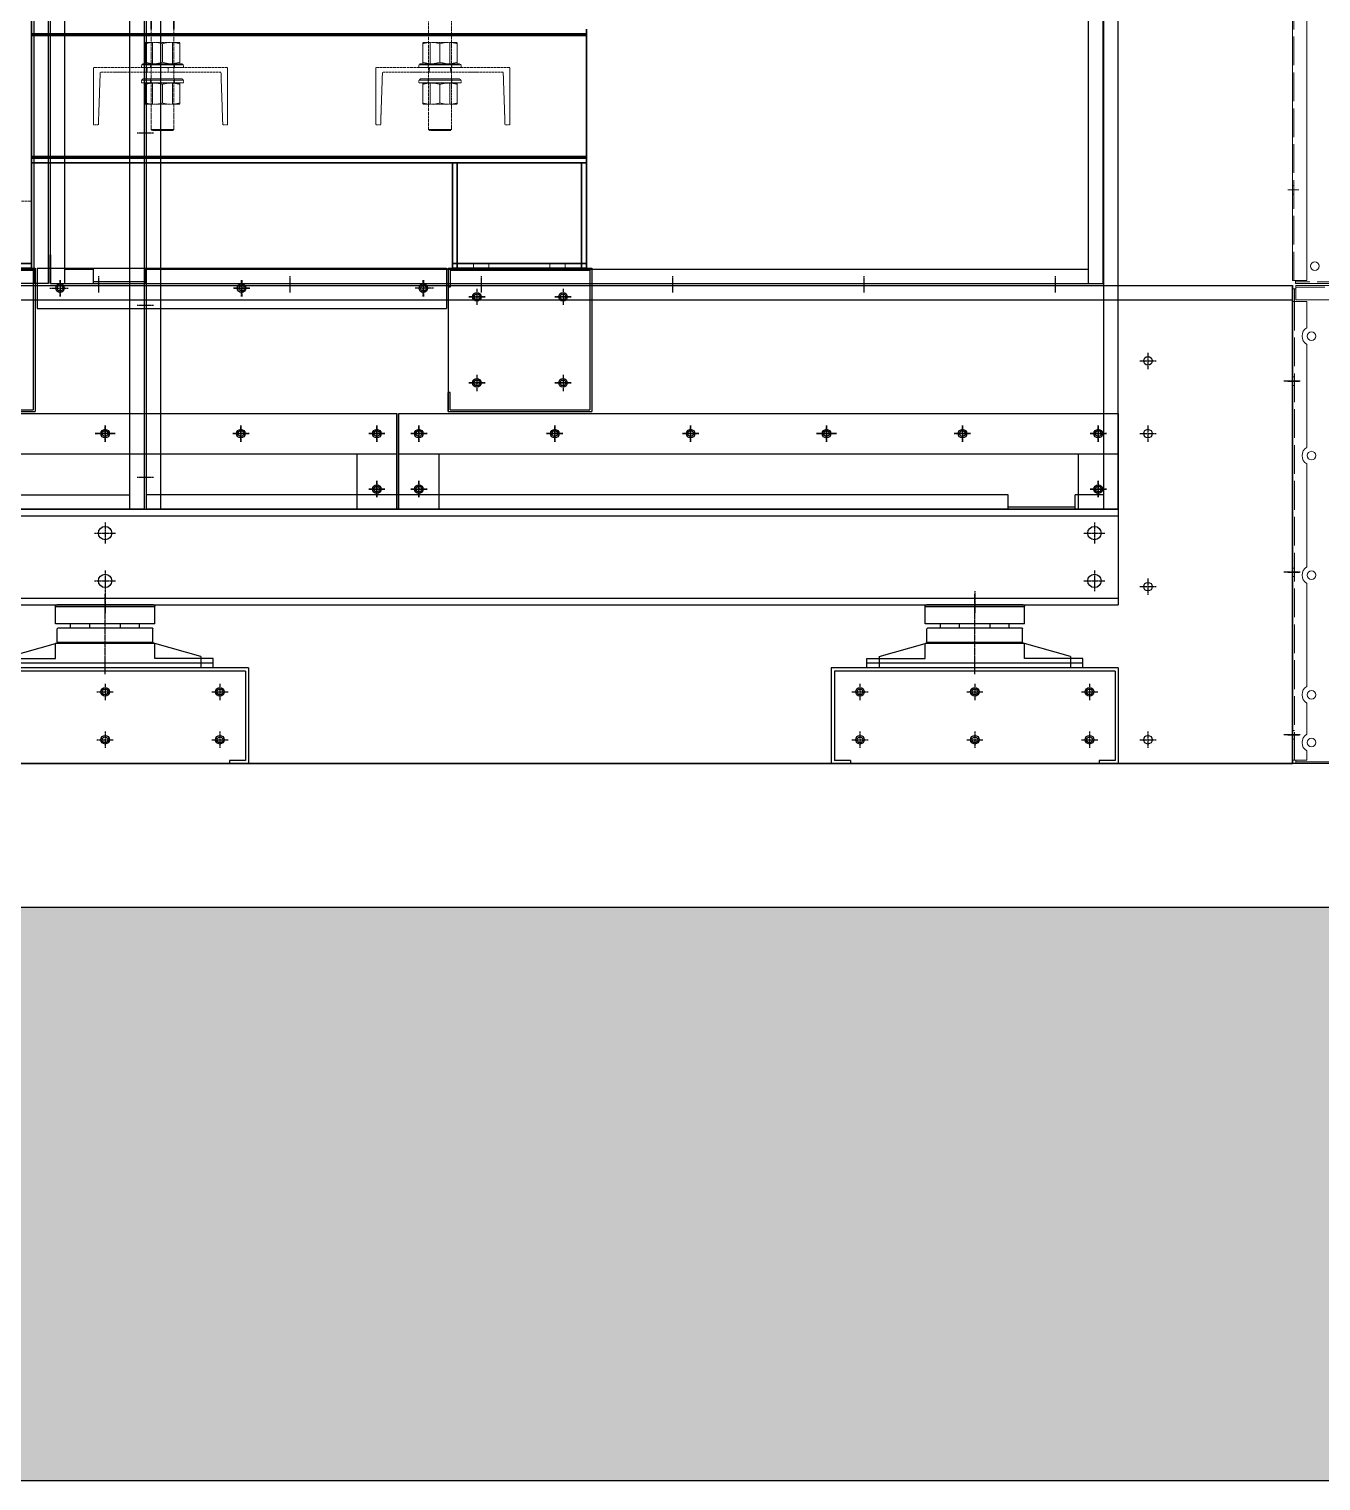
# Model space of a CAD drawing. Header units: millimetres. Extents: x 2408 to 34521, y 2746 to 25454.
# Drawn here: x 14878 to 16228, y 9804 to 11322 of the extents above; entities that cross this region are included whole.
import ezdxf

# ---------------------------------------------------------------- set-up
doc = ezdxf.new("R2010")
doc.units = ezdxf.units.MM
doc.linetypes.add('CENTER', pattern=[2, 1.25, -0.25, 0.25, -0.25])
doc.linetypes.add('DASHED', pattern=[15, 12, -3])
doc.layers.add('center', color=1, linetype='CENTER')
doc.layers.add('냉각탑_찬넬방진', color=1, linetype='Continuous')

# ---------------------------------------------------------------- blocks, each defined once
blk = doc.blocks.new('A$C246C749F')
for p, q in [((0, 150), (0, 0)), ((0, 150), (150, 150)), ((0, 150), (0, 130)), ((2, 148), (148, 148)), ((2, 148), (2, 130)), ((148, 148), (148, 2)), ((150, 150), (150, 0)), ((2, 130), (0, 130)), ((2, 20), (0, 20)), ((0, 0), (0, 20)), ((2, 2), (2, 20)), ((0, 0), (150, 0)), ((2, 2), (148, 2))]:
    blk.add_line(p, q)
for centre in [(30, 120), (120, 120), (30, 30), (120, 30)]:
    blk.add_circle(centre, 3)
at = {"layer": 'center'}
for p, q in [((30, 128.5), (30, 111.5)), ((120, 128.5), (120, 111.5)), ((38.5, 120), (21.5, 120)), ((128.5, 120), (111.5, 120)), ((30, 38.5), (30, 21.5)), ((120, 38.5), (120, 21.5)), ((38.5, 30), (21.5, 30)), ((128.5, 30), (111.5, 30))]:
    blk.add_line(p, q, dxfattribs=at)
blk = doc.blocks.new('A$C637D7238')
at = {"color": 7, "lineweight": 35}
for p, q in [((985, 2530), (985, 10)), ((985, 255), (1565, 255)), ((985, 253.1), (1565, 253.1)), ((985, 126.9), (1565, 126.9)), ((985, 125), (1565, 125)), ((985, 120), (1565, 120))]:
    blk.add_line(p, q, dxfattribs=at)
at = {"color": 7, "lineweight": 35, "ltscale": 0.089889}
for p, q in [((1110, 260), (1110, 313.9)), ((1134, 260), (1134, 313.9))]:
    blk.add_line(p, q, dxfattribs=at)
at = {"color": 7, "linetype": 'DASHED', "lineweight": 13, "ltscale": 0.259422}
blk.add_line((1400, 154.9), (1400, 310.5), dxfattribs=at)
at = {"color": 7, "linetype": 'DASHED', "lineweight": 13, "ltscale": 0.202296}
blk.add_line((1424, 154.9), (1424, 276.2), dxfattribs=at)
at = {"color": 7, "lineweight": 35, "ltscale": 0.008333}
for p, q in [((985, 255), (985, 260)), ((1565, 255), (1565, 260)), ((985, 120), (985, 125)), ((1565, 120), (1565, 125)), ((1430, 120), (1425, 120)), ((1565, 120), (1560, 120)), ((980, 10), (985, 10)), ((985.2, 10), (985.2, 15)), ((1425, 10), (1425, 15)), ((1430, 10), (1425, 10)), ((1565, 10), (1560, 10)), ((1565, 10), (1565, 15))]:
    blk.add_line(p, q, dxfattribs=at)
at = {"color": 7, "linetype": 'DASHED', "lineweight": 13, "ltscale": 0.175247}
for p, q in [((1110, 154.9), (1110, 260)), ((1134, 154.9), (1134, 260))]:
    blk.add_line(p, q, dxfattribs=at)
at = {"color": 7, "linetype": 'DASHED', "lineweight": 13, "ltscale": 0.003201}
for p, q in [((985, 253.1), (985, 255)), ((985, 125), (985, 126.9))]:
    blk.add_line(p, q, dxfattribs=at)
at = {"color": 7, "linetype": 'DASHED', "lineweight": 13}
for p, q in [((985, 255), (1565, 255)), ((985, 253.1), (1565, 253.1)), ((985, 126.9), (1565, 126.9)), ((985, 125), (1565, 125))]:
    blk.add_line(p, q, dxfattribs=at)
at = {"color": 7, "linetype": 'DASHED', "lineweight": 13, "ltscale": 0.210264}
for p, q in [((985, 253.1), (985, 126.9)), ((1183.1, 214.8), (1056.9, 214.8)), ((1478.1, 214.8), (1351.9, 214.8))]:
    blk.add_line(p, q, dxfattribs=at)
at = {"color": 7, "linetype": 'DASHED', "lineweight": 13, "ltscale": 0.012392}
for p, q in [((1111.4, 246.1), (1104, 246.1)), ((1140, 246.1), (1132.6, 246.1)), ((1401.4, 246.1), (1394, 246.1)), ((1430, 246.1), (1422.6, 246.1)), ((1111.4, 223.8), (1104, 223.8)), ((1140, 223.8), (1132.6, 223.8)), ((1401.4, 223.8), (1394, 223.8)), ((1430, 223.8), (1422.6, 223.8)), ((1111.4, 203.6), (1104, 203.6)), ((1140, 203.6), (1132.6, 203.6)), ((1401.4, 203.6), (1394, 203.6)), ((1430, 203.6), (1422.6, 203.6)), ((1111.4, 181.3), (1104, 181.3)), ((1140, 181.3), (1132.6, 181.3)), ((1401.4, 181.3), (1394, 181.3)), ((1430, 181.3), (1422.6, 181.3))]:
    blk.add_line(p, q, dxfattribs=at)
at = {"color": 7, "linetype": 'DASHED', "lineweight": 13, "ltscale": 0.002592}
for p, q in [((1104, 246.1), (1104, 244.6)), ((1140, 246.1), (1140, 244.6)), ((1394, 246.1), (1394, 244.6)), ((1430, 246.1), (1430, 244.6)), ((1104, 223.8), (1104, 225.4)), ((1140, 223.8), (1140, 225.4)), ((1394, 223.8), (1394, 225.4)), ((1430, 223.8), (1430, 225.4)), ((1104, 203.6), (1104, 202)), ((1140, 203.6), (1140, 202)), ((1394, 203.6), (1394, 202)), ((1430, 203.6), (1430, 202)), ((1104, 181.3), (1104, 182.9)), ((1140, 181.3), (1140, 182.9)), ((1394, 181.3), (1394, 182.9)), ((1430, 181.3), (1430, 182.9))]:
    blk.add_line(p, q, dxfattribs=at)
at = {"color": 7, "linetype": 'DASHED', "lineweight": 13, "ltscale": 0.031982}
for p, q in [((1104, 225.4), (1104, 244.6)), ((1122, 225.4), (1122, 244.6)), ((1122, 225.4), (1122, 244.6)), ((1140, 225.4), (1140, 244.6)), ((1394, 225.4), (1394, 244.6)), ((1412, 225.4), (1412, 244.6)), ((1412, 225.4), (1412, 244.6)), ((1430, 225.4), (1430, 244.6)), ((1104, 182.9), (1104, 202)), ((1122, 182.9), (1122, 202)), ((1122, 182.9), (1122, 202)), ((1140, 182.9), (1140, 202)), ((1394, 182.9), (1394, 202)), ((1412, 182.9), (1412, 202)), ((1412, 182.9), (1412, 202)), ((1430, 182.9), (1430, 202))]:
    blk.add_line(p, q, dxfattribs=at)
at = {"color": 7, "linetype": 'DASHED', "lineweight": 13, "ltscale": 0.005216}
for p, q in [((1111.4, 246.1), (1114.6, 246.1)), ((1129.4, 246.1), (1132.6, 246.1)), ((1401.4, 246.1), (1404.6, 246.1)), ((1419.4, 246.1), (1422.6, 246.1)), ((1111.4, 223.8), (1114.6, 223.8)), ((1129.4, 223.8), (1132.6, 223.8)), ((1401.4, 223.8), (1404.6, 223.8)), ((1419.4, 223.8), (1422.6, 223.8)), ((1111.4, 203.6), (1114.6, 203.6)), ((1129.4, 203.6), (1132.6, 203.6)), ((1401.4, 203.6), (1404.6, 203.6)), ((1419.4, 203.6), (1422.6, 203.6)), ((1111.4, 181.3), (1114.6, 181.3)), ((1129.4, 181.3), (1132.6, 181.3)), ((1401.4, 181.3), (1404.6, 181.3)), ((1419.4, 181.3), (1422.6, 181.3))]:
    blk.add_line(p, q, dxfattribs=at)
at = {"color": 7, "linetype": 'DASHED', "lineweight": 13, "ltscale": 0.037167}
for p, q in [((1111.6, 223.8), (1111.6, 246.1)), ((1132.4, 223.8), (1132.4, 246.1)), ((1401.6, 223.8), (1401.6, 246.1)), ((1422.4, 223.8), (1422.4, 246.1))]:
    blk.add_line(p, q, dxfattribs=at)
at = {"color": 7, "linetype": 'DASHED', "lineweight": 13, "ltscale": 0.024784}
for p, q in [((1129.4, 246.1), (1114.6, 246.1)), ((1419.4, 246.1), (1404.6, 246.1)), ((1129.4, 223.8), (1114.6, 223.8)), ((1419.4, 223.8), (1404.6, 223.8)), ((1129.4, 203.6), (1114.6, 203.6)), ((1419.4, 203.6), (1404.6, 203.6)), ((1129.4, 181.3), (1114.6, 181.3)), ((1419.4, 181.3), (1404.6, 181.3))]:
    blk.add_line(p, q, dxfattribs=at)
at = {"color": 7, "lineweight": 35, "ltscale": 0.003201}
for p, q in [((1565, 253.1), (1565, 255)), ((1565, 125), (1565, 126.9))]:
    blk.add_line(p, q, dxfattribs=at)
at = {"color": 7, "lineweight": 35, "ltscale": 0.210264}
blk.add_line((1565, 253.1), (1565, 126.9), dxfattribs=at)
at = {"color": 7, "linetype": 'DASHED', "lineweight": 13, "ltscale": 0.1}
for p, q in [((1050, 219.8), (1050, 159.8)), ((1190, 159.8), (1190, 219.8)), ((1345, 219.8), (1345, 159.8)), ((1485, 159.8), (1485, 219.8))]:
    blk.add_line(p, q, dxfattribs=at)
at = {"color": 7, "linetype": 'DASHED', "lineweight": 13, "ltscale": 0.233333}
for p, q in [((1190, 219.8), (1050, 219.8)), ((1485, 219.8), (1345, 219.8)), ((845, 80), (985, 80))]:
    blk.add_line(p, q, dxfattribs=at)
at = {"color": 7, "linetype": 'DASHED', "lineweight": 13, "ltscale": 0.091723}
for p, q in [((1055, 159.8), (1056.9, 214.8)), ((1185, 159.8), (1183.1, 214.8)), ((1350, 159.8), (1351.9, 214.8)), ((1480, 159.8), (1478.1, 214.8))]:
    blk.add_line(p, q, dxfattribs=at)
at = {"color": 7, "linetype": 'DASHED', "lineweight": 13, "ltscale": 0.003151}
for p, q in [((1101.5, 223.8), (1100, 222.7)), ((1142.5, 223.8), (1144, 222.7)), ((1391.5, 223.8), (1390, 222.7)), ((1432.5, 223.8), (1434, 222.7)), ((1101.5, 207.8), (1100, 206.7)), ((1142.5, 207.8), (1144, 206.7)), ((1391.5, 207.8), (1390, 206.7)), ((1432.5, 207.8), (1434, 206.7))]:
    blk.add_line(p, q, dxfattribs=at)
at = {"color": 7, "linetype": 'DASHED', "lineweight": 13, "ltscale": 0.036667}
for p, q in [((1122, 222.7), (1100, 222.7)), ((1122, 219.8), (1100, 219.8)), ((1144, 222.7), (1122, 222.7)), ((1144, 219.8), (1122, 219.8)), ((1412, 222.7), (1390, 222.7)), ((1412, 219.8), (1390, 219.8)), ((1434, 222.7), (1412, 222.7)), ((1434, 219.8), (1412, 219.8)), ((1122, 206.7), (1100, 206.7)), ((1122, 203.8), (1100, 203.8)), ((1144, 206.7), (1122, 206.7)), ((1144, 203.8), (1122, 203.8)), ((1412, 206.7), (1390, 206.7)), ((1412, 203.8), (1390, 203.8)), ((1434, 206.7), (1412, 206.7)), ((1434, 203.8), (1412, 203.8))]:
    blk.add_line(p, q, dxfattribs=at)
at = {"color": 7, "linetype": 'DASHED', "lineweight": 13, "ltscale": 0.004748}
for p, q in [((1100, 219.8), (1100, 222.7)), ((1144, 219.8), (1144, 222.7)), ((1390, 219.8), (1390, 222.7)), ((1434, 219.8), (1434, 222.7)), ((1100, 203.8), (1100, 206.7)), ((1144, 203.8), (1144, 206.7)), ((1390, 203.8), (1390, 206.7)), ((1434, 203.8), (1434, 206.7))]:
    blk.add_line(p, q, dxfattribs=at)
at = {"color": 7, "linetype": 'DASHED', "lineweight": 13, "ltscale": 0.034167}
for p, q in [((1122, 223.8), (1101.5, 223.8)), ((1142.5, 223.8), (1122, 223.8)), ((1412, 223.8), (1391.5, 223.8)), ((1432.5, 223.8), (1412, 223.8)), ((1122, 207.8), (1101.5, 207.8)), ((1142.5, 207.8), (1122, 207.8)), ((1412, 207.8), (1391.5, 207.8)), ((1432.5, 207.8), (1412, 207.8))]:
    blk.add_line(p, q, dxfattribs=at)
at = {"color": 7, "linetype": 'DASHED', "lineweight": 13, "ltscale": 0.008333}
for p, q in [((1106, 219.8), (1106, 214.8)), ((1106, 219.8), (1106, 214.8)), ((1128, 219.8), (1128, 214.8)), ((1128, 219.8), (1128, 214.8)), ((1401, 219.8), (1401, 214.8)), ((1401, 219.8), (1401, 214.8)), ((1423, 219.8), (1423, 214.8)), ((1423, 219.8), (1423, 214.8)), ((1050, 159.8), (1055, 159.8)), ((1190, 159.8), (1185, 159.8)), ((1345, 159.8), (1350, 159.8)), ((1485, 159.8), (1480, 159.8)), ((985, 10), (980, 10)), ((1447, 10), (1447, 15)), ((1447, 15), (1447, 10)), ((1463, 10), (1463, 15)), ((1463, 15), (1463, 10)), ((1527, 10), (1527, 15)), ((1527, 15), (1527, 10)), ((1543, 10), (1543, 15)), ((1543, 15), (1543, 10))]:
    blk.add_line(p, q, dxfattribs=at)
at = {"color": 7, "linetype": 'DASHED', "lineweight": 13, "ltscale": 0.006667}
for p, q in [((1109.5, 219.8), (1109.5, 223.8)), ((1134.5, 219.8), (1134.5, 223.8)), ((1399.5, 219.8), (1399.5, 223.8)), ((1424.5, 219.8), (1424.5, 223.8)), ((1109.5, 203.8), (1109.5, 207.8)), ((1134.5, 203.8), (1134.5, 207.8)), ((1399.5, 203.8), (1399.5, 207.8)), ((1424.5, 203.8), (1424.5, 207.8))]:
    blk.add_line(p, q, dxfattribs=at)
at = {"color": 7, "linetype": 'DASHED', "lineweight": 13, "ltscale": 0.037166}
for p, q in [((1111.6, 181.3), (1111.6, 203.6)), ((1132.4, 181.3), (1132.4, 203.6)), ((1401.6, 181.3), (1401.6, 203.6)), ((1422.4, 181.3), (1422.4, 203.6))]:
    blk.add_line(p, q, dxfattribs=at)
at = {"color": 7, "linetype": 'DASHED', "lineweight": 13, "ltscale": 0.037552}
for p, q in [((1132.5, 154.9), (1110, 154.9)), ((1134, 154.9), (1111.5, 154.9)), ((1424, 154.9), (1401.5, 154.9))]:
    blk.add_line(p, q, dxfattribs=at)
at = {"color": 7, "linetype": 'DASHED', "lineweight": 13, "ltscale": 0.002357}
for p, q in [((1111, 153.9), (1110, 154.9)), ((1133, 153.9), (1134, 154.9)), ((1401, 153.9), (1400, 154.9)), ((1423, 153.9), (1424, 154.9))]:
    blk.add_line(p, q, dxfattribs=at)
at = {"color": 7, "linetype": 'DASHED', "lineweight": 13, "ltscale": 0.002244}
for p, q in [((1112.3, 153.9), (1111, 153.9)), ((1402.3, 153.9), (1401, 153.9))]:
    blk.add_line(p, q, dxfattribs=at)
at = {"color": 7, "linetype": 'DASHED', "lineweight": 13, "ltscale": 0.034422}
for p, q in [((1133, 153.9), (1112.3, 153.9)), ((1423, 153.9), (1402.3, 153.9))]:
    blk.add_line(p, q, dxfattribs=at)
at = {"color": 7, "linetype": 'DASHED', "lineweight": 13, "ltscale": 0.037551}
blk.add_line((1422.5, 154.9), (1400, 154.9), dxfattribs=at)
at = {"color": 7, "lineweight": 35, "ltscale": 0.183333}
for p, q in [((1425, 120), (1425, 10)), ((1430, 120), (1430, 10)), ((1560, 120), (1560, 10)), ((1565, 120), (1565, 10))]:
    blk.add_line(p, q, dxfattribs=at)
at = {"color": 7, "linetype": 'DASHED', "lineweight": 13, "ltscale": 0.216667}
for p, q in [((1560, 120), (1430, 120)), ((1560, 10), (1430, 10))]:
    blk.add_line(p, q, dxfattribs=at)
at = {"color": 7, "linetype": 'DASHED', "lineweight": 13, "ltscale": 0.116667}
blk.add_line((985, 10), (985, 80), dxfattribs=at)
at = {"color": 7, "lineweight": 35, "ltscale": 0.233333}
for p, q in [((985.2, 15), (845.2, 15)), ((845.2, 10), (985.2, 10)), ((1565, 15), (1425, 15)), ((1565, 10), (1425, 10))]:
    blk.add_line(p, q, dxfattribs=at)
at = {"color": 7, "linetype": 'DASHED', "lineweight": 13}
for points in [[(1111.4, 246.1), (1109.9, 246), (1108.3, 245.7), (1106.6, 245.3), (1104.8, 244.8), (1104, 244.6)], [(1111.4, 246.1), (1109.9, 246), (1108.3, 245.7), (1106.6, 245.3), (1104.8, 244.8), (1104, 244.6)], [(1114.6, 246.1), (1116.1, 246), (1117.7, 245.7), (1119.4, 245.3), (1121.2, 244.8), (1122, 244.6)], [(1114.6, 246.1), (1116.1, 246), (1117.7, 245.7), (1119.4, 245.3), (1121.2, 244.8), (1122, 244.6)], [(1129.4, 246.1), (1127.9, 246), (1126.3, 245.7), (1124.6, 245.3), (1122.8, 244.8), (1122, 244.6)], [(1129.4, 246.1), (1127.9, 246), (1126.3, 245.7), (1124.6, 245.3), (1122.8, 244.8), (1122, 244.6)], [(1132.6, 246.1), (1134.1, 246), (1135.7, 245.7), (1137.4, 245.3), (1139.2, 244.8), (1140, 244.6)], [(1132.6, 246.1), (1134.1, 246), (1135.7, 245.7), (1137.4, 245.3), (1139.2, 244.8), (1140, 244.6)], [(1401.4, 246.1), (1399.9, 246), (1398.3, 245.7), (1396.6, 245.3), (1394.8, 244.8), (1394, 244.6)], [(1401.4, 246.1), (1399.9, 246), (1398.3, 245.7), (1396.6, 245.3), (1394.8, 244.8), (1394, 244.6)], [(1404.6, 246.1), (1406.1, 246), (1407.7, 245.7), (1409.4, 245.3), (1411.2, 244.8), (1412, 244.6)], [(1404.6, 246.1), (1406.1, 246), (1407.7, 245.7), (1409.4, 245.3), (1411.2, 244.8), (1412, 244.6)], [(1419.4, 246.1), (1417.9, 246), (1416.3, 245.7), (1414.6, 245.3), (1412.8, 244.8), (1412, 244.6)], [(1419.4, 246.1), (1417.9, 246), (1416.3, 245.7), (1414.6, 245.3), (1412.8, 244.8), (1412, 244.6)], [(1422.6, 246.1), (1424.1, 246), (1425.7, 245.7), (1427.4, 245.3), (1429.2, 244.8), (1430, 244.6)], [(1422.6, 246.1), (1424.1, 246), (1425.7, 245.7), (1427.4, 245.3), (1429.2, 244.8), (1430, 244.6)], [(1111.4, 223.8), (1109.9, 224), (1108.3, 224.2), (1106.6, 224.6), (1104.8, 225.1), (1104, 225.4)], [(1111.4, 223.8), (1109.9, 224), (1108.3, 224.2), (1106.6, 224.6), (1104.8, 225.1), (1104, 225.4)], [(1114.6, 223.8), (1116.1, 224), (1117.7, 224.2), (1119.4, 224.6), (1121.2, 225.1), (1122, 225.4)], [(1114.6, 223.8), (1116.1, 224), (1117.7, 224.2), (1119.4, 224.6), (1121.2, 225.1), (1122, 225.4)], [(1129.4, 223.8), (1127.9, 224), (1126.3, 224.2), (1124.6, 224.6), (1122.8, 225.1), (1122, 225.4)], [(1129.4, 223.8), (1127.9, 224), (1126.3, 224.2), (1124.6, 224.6), (1122.8, 225.1), (1122, 225.4)], [(1132.6, 223.8), (1134.1, 224), (1135.7, 224.2), (1137.4, 224.6), (1139.2, 225.1), (1140, 225.4)], [(1132.6, 223.8), (1134.1, 224), (1135.7, 224.2), (1137.4, 224.6), (1139.2, 225.1), (1140, 225.4)], [(1401.4, 223.8), (1399.9, 224), (1398.3, 224.2), (1396.6, 224.6), (1394.8, 225.1), (1394, 225.4)], [(1401.4, 223.8), (1399.9, 224), (1398.3, 224.2), (1396.6, 224.6), (1394.8, 225.1), (1394, 225.4)], [(1404.6, 223.8), (1406.1, 224), (1407.7, 224.2), (1409.4, 224.6), (1411.2, 225.1), (1412, 225.4)], [(1404.6, 223.8), (1406.1, 224), (1407.7, 224.2), (1409.4, 224.6), (1411.2, 225.1), (1412, 225.4)], [(1419.4, 223.8), (1417.9, 224), (1416.3, 224.2), (1414.6, 224.6), (1412.8, 225.1), (1412, 225.4)], [(1419.4, 223.8), (1417.9, 224), (1416.3, 224.2), (1414.6, 224.6), (1412.8, 225.1), (1412, 225.4)], [(1422.6, 223.8), (1424.1, 224), (1425.7, 224.2), (1427.4, 224.6), (1429.2, 225.1), (1430, 225.4)], [(1422.6, 223.8), (1424.1, 224), (1425.7, 224.2), (1427.4, 224.6), (1429.2, 225.1), (1430, 225.4)], [(1111.4, 203.6), (1109.9, 203.5), (1108.3, 203.2), (1106.6, 202.8), (1104.8, 202.3), (1104, 202)], [(1111.4, 203.6), (1109.9, 203.5), (1108.3, 203.2), (1106.6, 202.8), (1104.8, 202.3), (1104, 202)], [(1114.6, 203.6), (1116.1, 203.5), (1117.7, 203.2), (1119.4, 202.8), (1121.2, 202.3), (1122, 202)], [(1114.6, 203.6), (1116.1, 203.5), (1117.7, 203.2), (1119.4, 202.8), (1121.2, 202.3), (1122, 202)], [(1129.4, 203.6), (1127.9, 203.5), (1126.3, 203.2), (1124.6, 202.8), (1122.8, 202.3), (1122, 202)], [(1129.4, 203.6), (1127.9, 203.5), (1126.3, 203.2), (1124.6, 202.8), (1122.8, 202.3), (1122, 202)], [(1132.6, 203.6), (1134.1, 203.5), (1135.7, 203.2), (1137.4, 202.8), (1139.2, 202.3), (1140, 202)], [(1132.6, 203.6), (1134.1, 203.5), (1135.7, 203.2), (1137.4, 202.8), (1139.2, 202.3), (1140, 202)], [(1401.4, 203.6), (1399.9, 203.5), (1398.3, 203.2), (1396.6, 202.8), (1394.8, 202.3), (1394, 202)], [(1401.4, 203.6), (1399.9, 203.5), (1398.3, 203.2), (1396.6, 202.8), (1394.8, 202.3), (1394, 202)], [(1404.6, 203.6), (1406.1, 203.5), (1407.7, 203.2), (1409.4, 202.8), (1411.2, 202.3), (1412, 202)], [(1404.6, 203.6), (1406.1, 203.5), (1407.7, 203.2), (1409.4, 202.8), (1411.2, 202.3), (1412, 202)], [(1419.4, 203.6), (1417.9, 203.5), (1416.3, 203.2), (1414.6, 202.8), (1412.8, 202.3), (1412, 202)], [(1419.4, 203.6), (1417.9, 203.5), (1416.3, 203.2), (1414.6, 202.8), (1412.8, 202.3), (1412, 202)], [(1422.6, 203.6), (1424.1, 203.5), (1425.7, 203.2), (1427.4, 202.8), (1429.2, 202.3), (1430, 202)], [(1422.6, 203.6), (1424.1, 203.5), (1425.7, 203.2), (1427.4, 202.8), (1429.2, 202.3), (1430, 202)], [(1111.4, 181.3), (1109.9, 181.5), (1108.3, 181.7), (1106.6, 182.1), (1104.8, 182.6), (1104, 182.9)], [(1111.4, 181.3), (1109.9, 181.5), (1108.3, 181.7), (1106.6, 182.1), (1104.8, 182.6), (1104, 182.9)], [(1114.6, 181.3), (1116.1, 181.5), (1117.7, 181.7), (1119.4, 182.1), (1121.2, 182.6), (1122, 182.9)], [(1114.6, 181.3), (1116.1, 181.5), (1117.7, 181.7), (1119.4, 182.1), (1121.2, 182.6), (1122, 182.9)], [(1129.4, 181.3), (1127.9, 181.5), (1126.3, 181.7), (1124.6, 182.1), (1122.8, 182.6), (1122, 182.9)], [(1129.4, 181.3), (1127.9, 181.5), (1126.3, 181.7), (1124.6, 182.1), (1122.8, 182.6), (1122, 182.9)], [(1132.6, 181.3), (1134.1, 181.5), (1135.7, 181.7), (1137.4, 182.1), (1139.2, 182.6), (1140, 182.9)], [(1132.6, 181.3), (1134.1, 181.5), (1135.7, 181.7), (1137.4, 182.1), (1139.2, 182.6), (1140, 182.9)], [(1401.4, 181.3), (1399.9, 181.5), (1398.3, 181.7), (1396.6, 182.1), (1394.8, 182.6), (1394, 182.9)], [(1401.4, 181.3), (1399.9, 181.5), (1398.3, 181.7), (1396.6, 182.1), (1394.8, 182.6), (1394, 182.9)], [(1404.6, 181.3), (1406.1, 181.5), (1407.7, 181.7), (1409.4, 182.1), (1411.2, 182.6), (1412, 182.9)], [(1404.6, 181.3), (1406.1, 181.5), (1407.7, 181.7), (1409.4, 182.1), (1411.2, 182.6), (1412, 182.9)], [(1419.4, 181.3), (1417.9, 181.5), (1416.3, 181.7), (1414.6, 182.1), (1412.8, 182.6), (1412, 182.9)], [(1419.4, 181.3), (1417.9, 181.5), (1416.3, 181.7), (1414.6, 182.1), (1412.8, 182.6), (1412, 182.9)], [(1422.6, 181.3), (1424.1, 181.5), (1425.7, 181.7), (1427.4, 182.1), (1429.2, 182.6), (1430, 182.9)], [(1422.6, 181.3), (1424.1, 181.5), (1425.7, 181.7), (1427.4, 182.1), (1429.2, 182.6), (1430, 182.9)]]:
    blk.add_lwpolyline(points, dxfattribs=at)
blk = doc.blocks.new('A$C66D76F0F')
at = {"color": 7, "lineweight": 13, "ltscale": 2.5}
for p, q in [((5, 2857.9), (5, 8.1)), ((20, 8.1), (20, 2758)), ((5, 8.1), (8.1, 8.1)), ((8.1, 8.1), (20, 8.1)), ((8.1, 6.6), (8.1, 8.1)), ((8.1, 5), (8.1, 6.6)), ((21.6, 6.6), (8.1, 6.6)), ((8.1, 5), (21.6, 5)), ((21.6, 5), (98.3, 5))]:
    blk.add_line(p, q, dxfattribs=at)
at = {"color": 7, "linetype": 'DASHED', "lineweight": 13, "ltscale": 2.5}
for p, q in [((6.6, 8.1), (6.6, 2857.9)), ((5, 107.5), (6.6, 107.5)), ((5, 98.5), (6.6, 98.5)), ((98.3, 6.6), (21.6, 6.6))]:
    blk.add_line(p, q, dxfattribs=at)
at = {"color": 7, "lineweight": 5}
blk.add_line((0, 103), (11.6, 103), dxfattribs=at)
at = {"color": 7, "lineweight": 13}
blk.add_circle((28.5, 23), 4.5, dxfattribs=at)
blk = doc.blocks.new('A$C7585302F')
for p, q in [((1085, 9.5), (1085, 2715.5)), ((1100, 9.5), (1100, 2715.5)), ((1100, 9.5), (1100, 2715.5)), ((1100, 39.5), (1100, 9.5)), ((1085, 24.5), (1055, 24.5)), ((1100, 9.5), (0, 9.5))]:
    blk.add_line(p, q)
blk = doc.blocks.new('A$C30E44EA2')
for p, q in [((0, 9.5), (0, 2715.5)), ((0, 9.5), (0, 2715.5)), ((15, 9.5), (15, 2715.5)), ((1085, 9.5), (1085, 2715.5)), ((1100, 9.5), (1100, 2715.5)), ((1100, 9.5), (1100, 2715.5)), ((0, 39.5), (0, 9.5)), ((15, 24.5), (45, 24.5)), ((45, 9.5), (45, 24.5)), ((99, 24.5), (1085, 24.5)), ((99, 9.5), (99, 24.5)), ((0, 9.5), (1100, 9.5)), ((45, 11.5), (99, 11.5))]:
    blk.add_line(p, q)
at = {"layer": 'center'}
for p, q in [((50, 17), (50, 0)), ((250, 17), (250, 0)), ((450, 17), (450, 0)), ((650, 17), (650, 0)), ((850, 17), (850, 0)), ((1050, 17), (1050, 0))]:
    blk.add_line(p, q, dxfattribs=at)
blk = doc.blocks.new('A$C00E132E5')
for p, q in [((61, 52.6), (61, 71.1)), ((61, 70.6), (165, 70.6)), ((62.5, 72.6), (163.5, 72.6)), ((165, 52.6), (165, 71.1)), ((61, 52.6), (165, 52.6)), ((63, 33.6), (63, 47.6)), ((63.5, 48.1), (162.5, 48.1)), ((77, 48.1), (77, 52.6)), ((97, 48.1), (97, 52.6)), ((129, 48.1), (129, 52.6)), ((149, 48.1), (149, 52.6)), ((163, 33.6), (163, 47.6)), ((13, 18.6), (61, 32.1)), ((61, 32.1), (165, 32.1)), ((61, 16.6), (61, 32.1)), ((63.5, 33.1), (162.5, 33.1)), ((77, 32.1), (77, 33.1)), ((97, 32.1), (97, 33.1)), ((129, 32.1), (129, 33.1)), ((149, 32.1), (149, 33.1)), ((165, 16.6), (165, 32.1)), ((213, 18.6), (165, 32.1)), ((0, 16.6), (61, 16.6)), ((0, 6.6), (0, 16.6)), ((13, 18.6), (13, 6.6)), ((226, 16.6), (165, 16.6)), ((213, 18.6), (213, 6.6)), ((226, 6.6), (226, 16.6)), ((0, 11.6), (226, 11.6)), ((0, 6.6), (226, 6.6))]:
    blk.add_line(p, q)
for centre, radius, start, end in [((62.5, 71.1), 1.5, 90, 180), ((163.5, 71.1), 1.5, 0, 90), ((63.5, 47.6), 0.5, 90, 180), ((162.5, 47.6), 0.5, 0, 90), ((63.5, 33.6), 0.5, 180, 270), ((162.5, 33.6), 0.5, 270, 0)]:
    blk.add_arc(centre, radius, start, end)
at = {"layer": 'center'}
blk.add_line((113, 0), (113, 83.7), dxfattribs=at)
blk = doc.blocks.new('A$C6D98368F')
for p, q in [((0, 266), (2118, 266)), ((0, 266), (0, 166)), ((0, 266), (0, 166)), ((0, 259), (2118, 259)), ((0, 259), (2118, 259)), ((2118, 266), (2118, 166)), ((2118, 266), (2118, 166)), ((0, 173), (2118, 173)), ((0, 173), (2118, 173)), ((0, 166), (2118, 166)), ((0, 166), (2118, 166)), ((0, 100), (0, 0)), ((300, 100), (0, 100)), ((3.2, 96.8), (3.2, 3.2)), ((296.8, 96.8), (3.2, 96.8)), ((296.8, 96.8), (296.8, 3.2)), ((300, 100), (300, 0)), ((909, 100), (909, 0)), ((1209, 100), (909, 100)), ((912.2, 96.8), (912.2, 3.2)), ((1205.8, 96.8), (912.2, 96.8)), ((1205.8, 96.8), (1205.8, 3.2)), ((1209, 100), (1209, 0)), ((1818, 100), (1818, 0)), ((2118, 100), (1818, 100)), ((1821.2, 96.8), (1821.2, 3.2)), ((2114.8, 96.8), (1821.2, 96.8)), ((2114.8, 96.8), (2114.8, 3.2)), ((2118, 100), (2118, 0)), ((20, 3.2), (3.2, 3.2)), ((20, 3.2), (20, 0)), ((280, 3.2), (280, 0)), ((296.8, 3.2), (280, 3.2)), ((929, 3.2), (912.2, 3.2)), ((929, 3.2), (929, 0)), ((1189, 3.2), (1189, 0)), ((1205.8, 3.2), (1189, 3.2)), ((1838, 3.2), (1821.2, 3.2)), ((1838, 3.2), (1838, 0)), ((2098, 3.2), (2098, 0)), ((2114.8, 3.2), (2098, 3.2)), ((20, 0), (0, 0)), ((300, 0), (0, 0)), ((300, 0), (280, 0)), ((929, 0), (909, 0)), ((1209, 0), (909, 0)), ((1209, 0), (1189, 0)), ((1838, 0), (1818, 0)), ((2118, 0), (1818, 0)), ((2118, 0), (2098, 0))]:
    blk.add_line(p, q)
for centre, radius in [((25, 241), 7), ((25, 241), 7), ((25, 241), 7), ((1059, 241), 7), ((1059, 241), 7), ((1059, 241), 7), ((2093, 241), 7), ((2093, 241), 7), ((2093, 241), 7), ((25, 191), 7), ((25, 191), 7), ((1059, 191), 7), ((1059, 191), 7), ((2093, 191), 7), ((2093, 191), 7), ((30, 75), 3), ((150, 75), 3), ((270, 75), 3), ((939, 75), 3), ((1059, 75), 3), ((1179, 75), 3), ((1848, 75), 3), ((1968, 75), 3), ((2088, 75), 3), ((30, 25), 3), ((150, 25), 3), ((270, 25), 3), ((939, 25), 3), ((1059, 25), 3), ((1179, 25), 3), ((1848, 25), 3), ((1968, 25), 3), ((2088, 25), 3)]:
    blk.add_circle(centre, radius)
at = {"layer": 'center'}
for p, q in [((25, 252), (25, 230)), ((1059, 252), (1059, 230)), ((2093, 252), (2093, 230)), ((36, 241), (14, 241)), ((1048, 241), (1070, 241)), ((2082, 241), (2104, 241)), ((25, 202), (25, 180)), ((1059, 202), (1059, 180)), ((2093, 202), (2093, 180)), ((36, 191), (14, 191)), ((1048, 191), (1070, 191)), ((2082, 191), (2104, 191)), ((150, 180.2), (150, 157.5)), ((1059, 180.2), (1059, 157.5)), ((1968, 180.2), (1968, 157.5)), ((30, 83.5), (30, 66.5)), ((150, 83.5), (150, 66.5)), ((270, 83.5), (270, 66.5)), ((939, 83.5), (939, 66.5)), ((1059, 83.5), (1059, 66.5)), ((1179, 83.5), (1179, 66.5)), ((1848, 83.5), (1848, 66.5)), ((1968, 83.5), (1968, 66.5)), ((2088, 83.5), (2088, 66.5)), ((21.5, 75), (38.5, 75)), ((141.5, 75), (158.5, 75)), ((261.5, 75), (278.5, 75)), ((930.5, 75), (947.5, 75)), ((1050.5, 75), (1067.5, 75)), ((1170.5, 75), (1187.5, 75)), ((1839.5, 75), (1856.5, 75)), ((1959.5, 75), (1976.5, 75)), ((2079.5, 75), (2096.5, 75)), ((30, 33.5), (30, 16.5)), ((150, 33.5), (150, 16.5)), ((270, 33.5), (270, 16.5)), ((939, 33.5), (939, 16.5)), ((1059, 33.5), (1059, 16.5)), ((1179, 33.5), (1179, 16.5)), ((1848, 33.5), (1848, 16.5)), ((1968, 33.5), (1968, 16.5)), ((2088, 33.5), (2088, 16.5)), ((21.5, 25), (38.5, 25)), ((141.5, 25), (158.5, 25)), ((261.5, 25), (278.5, 25)), ((930.5, 25), (947.5, 25)), ((1050.5, 25), (1067.5, 25)), ((1170.5, 25), (1187.5, 25)), ((1839.5, 25), (1856.5, 25)), ((1959.5, 25), (1976.5, 25)), ((2079.5, 25), (2096.5, 25))]:
    blk.add_line(p, q, dxfattribs=at)
at = {"xscale": -1}
for p in [(263, 93.4), (1172, 93.4), (2081, 93.4)]:
    blk.add_blockref('A$C00E132E5', p, dxfattribs=at)
blk = doc.blocks.new('A$C2DCE4B7C')
for p, q in [((0, 0), (0, 100)), ((0, 0), (0, 100)), ((0, 100), (752, 100)), ((752, 100), (752, 0)), ((752, 0), (752, 100)), ((0, 0), (0, 58)), ((0, 58), (752, 58)), ((42, 0), (42, 58)), ((710, 58), (710, 0)), ((0, 0), (42, 0)), ((710, 0), (752, 0))]:
    blk.add_line(p, q)
for centre in [(21, 79), (163, 79), (305, 79), (447, 79), (589, 79), (731, 79), (731, 79), (21, 21), (731, 21)]:
    blk.add_circle(centre, 3)
at = {"layer": 'center'}
for p, q in [((29.5, 79), (12.5, 79)), ((12.5, 79), (29.5, 79)), ((21, 87.5), (21, 70.5)), ((21, 70.5), (21, 87.5)), ((154.5, 79), (171.5, 79)), ((171.5, 79), (154.5, 79)), ((163, 70.5), (163, 87.5)), ((163, 87.5), (163, 70.5)), ((296.5, 79), (313.5, 79)), ((313.5, 79), (296.5, 79)), ((305, 70.5), (305, 87.5)), ((305, 87.5), (305, 70.5)), ((436.5, 79), (453.5, 79)), ((453.5, 79), (436.5, 79)), ((447, 70.5), (447, 87.5)), ((447, 87.5), (447, 70.5)), ((580.5, 79), (597.5, 79)), ((597.5, 79), (580.5, 79)), ((589, 70.5), (589, 87.5)), ((589, 87.5), (589, 70.5)), ((722.5, 79), (739.5, 79)), ((722.5, 79), (739.5, 79)), ((739.5, 79), (722.5, 79)), ((739.5, 79), (722.5, 79)), ((731, 70.5), (731, 87.5)), ((731, 70.5), (731, 87.5)), ((731, 87.5), (731, 70.5)), ((731, 87.5), (731, 70.5)), ((29.5, 21), (12.5, 21)), ((12.5, 21), (29.5, 21)), ((21, 29.5), (21, 12.5)), ((21, 12.5), (21, 29.5)), ((739.5, 21), (722.5, 21)), ((739.5, 21), (722.5, 21)), ((731, 12.5), (731, 29.5)), ((731, 29.5), (731, 12.5))]:
    blk.add_line(p, q, dxfattribs=at)
blk = doc.blocks.new('A$C3776471D')
for p, q in [((0, 0), (0, 100)), ((0, 0), (0, 100)), ((0, 100), (610, 100)), ((610, 100), (610, 0)), ((610, 0), (610, 100)), ((0, 0), (0, 58)), ((0, 58), (610, 58)), ((42, 0), (42, 58)), ((568, 58), (568, 0)), ((0, 0), (42, 0)), ((568, 0), (610, 0))]:
    blk.add_line(p, q)
for centre in [(21, 79), (163, 79), (305, 79), (447, 79), (589, 79), (589, 79), (21, 21), (589, 21)]:
    blk.add_circle(centre, 3)
at = {"layer": 'center'}
for p, q in [((29.5, 79), (12.5, 79)), ((12.5, 79), (29.5, 79)), ((21, 87.5), (21, 70.5)), ((21, 70.5), (21, 87.5)), ((154.5, 79), (171.5, 79)), ((171.5, 79), (154.5, 79)), ((163, 70.5), (163, 87.5)), ((163, 87.5), (163, 70.5)), ((294.5, 79), (311.5, 79)), ((311.5, 79), (294.5, 79)), ((305, 70.5), (305, 87.5)), ((305, 87.5), (305, 70.5)), ((438.5, 79), (455.5, 79)), ((455.5, 79), (438.5, 79)), ((447, 70.5), (447, 87.5)), ((447, 87.5), (447, 70.5)), ((580.5, 79), (597.5, 79)), ((580.5, 79), (597.5, 79)), ((597.5, 79), (580.5, 79)), ((597.5, 79), (580.5, 79)), ((589, 70.5), (589, 87.5)), ((589, 70.5), (589, 87.5)), ((589, 87.5), (589, 70.5)), ((589, 87.5), (589, 70.5)), ((29.5, 21), (12.5, 21)), ((12.5, 21), (29.5, 21)), ((21, 29.5), (21, 12.5)), ((21, 12.5), (21, 29.5)), ((597.5, 21), (580.5, 21)), ((597.5, 21), (580.5, 21)), ((589, 12.5), (589, 29.5)), ((589, 29.5), (589, 12.5))]:
    blk.add_line(p, q, dxfattribs=at)
blk = doc.blocks.new('A$C51D943FC')
for p, q in [((0, 0), (0, 427.8)), ((0, 427.8), (42, 427.8)), ((42, 0), (42, 427.8)), ((0, 0), (42, 0))]:
    blk.add_line(p, q)
for centre in [(21, 403.8), (21, 214), (21, 24)]:
    blk.add_circle(centre, 3)
at = {"layer": 'center'}
for p, q in [((21, 412.3), (21, 395.3)), ((12.5, 403.8), (29.5, 403.8)), ((12.5, 214), (29.5, 214)), ((21, 205.5), (21, 222.5)), ((21, 13.5), (21, 32.5)), ((12.5, 24), (29.5, 24))]:
    blk.add_line(p, q, dxfattribs=at)
blk = doc.blocks.new('A$C1AFF22E1')
for p, q in [((9.5, 2966), (9.5, 0)), ((24.5, 2966), (24.5, 0)), ((1010.5, 0), (1010.5, 2966)), ((1025.5, 0), (1025.5, 2966)), ((1025.5, 0), (1025.5, 100)), ((1025.5, 0), (1025.5, 58)), ((910.5, 15), (9.5, 15)), ((1025.5, 0), (9.5, 0)), ((129.5, 0), (87.5, 0)), ((173.5, 0), (131.5, 0)), ((910.5, 0), (910.5, 15)), ((980.5, 2), (910.5, 2)), ((1010.5, 15), (980.5, 15)), ((980.5, 0), (980.5, 15)), ((1010.5, 15), (980.5, 15)), ((1025.5, 0), (983.5, 0))]:
    blk.add_line(p, q)
for centre in [(109.1, 231), (299.1, 231), (355.1, 222), (355.1, 222), (445.1, 222), (445.1, 222), (355.1, 132), (355.1, 132), (445.1, 132), (445.1, 132), (108.5, 79), (250.5, 79), (294.5, 79), (294.5, 79), (436.5, 79), (578.5, 79), (720.5, 79), (862.5, 79), (1004.5, 79), (250.5, 21), (294.5, 21), (1004.5, 21)]:
    blk.add_circle(centre, 4.5)
at = {"layer": 'center'}
for p, q in [((117.6, 231), (100.6, 231)), ((109.1, 222.5), (109.1, 239.5)), ((309.6, 231), (290.6, 231)), ((299.1, 222.5), (299.1, 239.5)), ((355.1, 230.5), (355.1, 213.5)), ((445.1, 230.5), (445.1, 213.5)), ((346.6, 222), (363.6, 222)), ((436.6, 222), (453.6, 222)), ((355.1, 140.5), (355.1, 123.5)), ((445.1, 140.5), (445.1, 123.5)), ((346.6, 132), (363.6, 132)), ((436.6, 132), (453.6, 132)), ((117, 79), (100, 79)), ((100, 79), (117, 79)), ((108.5, 70.5), (108.5, 87.5)), ((108.5, 87.5), (108.5, 70.5)), ((242, 79), (259, 79)), ((259, 79), (242, 79)), ((250.5, 87.5), (250.5, 70.5)), ((250.5, 70.5), (250.5, 87.5)), ((303, 79), (286, 79)), ((303, 79), (286, 79)), ((286, 79), (303, 79)), ((286, 79), (303, 79)), ((294.5, 70.5), (294.5, 87.5)), ((294.5, 70.5), (294.5, 87.5)), ((294.5, 87.5), (294.5, 70.5)), ((294.5, 87.5), (294.5, 70.5)), ((445, 79), (428, 79)), ((428, 79), (445, 79)), ((436.5, 70.5), (436.5, 87.5)), ((436.5, 87.5), (436.5, 70.5)), ((587, 79), (570, 79)), ((570, 79), (587, 79)), ((578.5, 70.5), (578.5, 87.5)), ((578.5, 87.5), (578.5, 70.5)), ((731, 79), (714, 79)), ((714, 79), (731, 79)), ((720.5, 70.5), (720.5, 87.5)), ((720.5, 87.5), (720.5, 70.5)), ((871, 79), (854, 79)), ((854, 79), (871, 79)), ((862.5, 70.5), (862.5, 87.5)), ((862.5, 87.5), (862.5, 70.5)), ((996, 79), (1013, 79)), ((1013, 79), (996, 79)), ((1004.5, 87.5), (1004.5, 70.5)), ((1004.5, 70.5), (1004.5, 87.5)), ((242, 21), (259, 21)), ((259, 21), (242, 21)), ((250.5, 29.5), (250.5, 12.5)), ((250.5, 12.5), (250.5, 29.5)), ((286, 21), (303, 21)), ((286, 21), (303, 21)), ((294.5, 12.5), (294.5, 29.5)), ((294.5, 29.5), (294.5, 12.5)), ((996, 21), (1013, 21)), ((1013, 21), (996, 21)), ((1004.5, 29.5), (1004.5, 12.5)), ((1004.5, 12.5), (1004.5, 29.5))]:
    blk.add_line(p, q, dxfattribs=at)
blk = doc.blocks.new('A$C7FE17281')
for p, q in [((1100, 2966), (1100, 0)), ((1085, 0), (1085, 2935.8)), ((1100, 0), (0, 0)), ((115, 15), (1085, 15))]:
    blk.add_line(p, q)
for centre in [(1011.9, 231), (1059, 79)]:
    blk.add_circle(centre, 4.5)
at = {"layer": 'center'}
for p, q in [((1109.5, 393), (1092.5, 393)), ((1003.4, 231), (1020.4, 231)), ((1011.9, 222.5), (1011.9, 239.5)), ((1109.5, 213), (1092.5, 213)), ((1069.5, 79), (1052.5, 79)), ((1052.5, 79), (1069.5, 79)), ((1059, 70.5), (1059, 87.5)), ((1059, 87.5), (1059, 70.5)), ((1109.5, 33), (1092.5, 33))]:
    blk.add_line(p, q, dxfattribs=at)
blk = doc.blocks.new('1')
at = {"color": 7}
for p, q in [((13798, 11053.9), (16197.5, 11053.9)), ((16197.5, 11053.9), (16198, 11053.9)), ((16198, 10553.9), (16198, 11053.9)), ((13813, 11038.9), (16197.5, 11038.9)), ((16193, 10953.9), (16205, 10953.9)), ((16193, 10753.9), (16205, 10753.9)), ((16198, 10653.9), (16198, 10748.4)), ((16193, 10583.9), (16205, 10583.9)), ((13798, 10553.9), (16000, 10553.9)), ((13842, 10553.9), (16197.5, 10553.9)), ((16197.5, 10553.9), (16198, 10553.9))]:
    blk.add_line(p, q, dxfattribs=at)
at = {"color": 7, "lineweight": 35}
blk.add_line((16198, 11053.9), (16198, 10553.9), dxfattribs=at)
blk.add_line((16198, 11053.9), (16198, 10553.9), dxfattribs=at)
blk.add_line((16198, 11053.9), (16198, 10553.9), dxfattribs=at)
blk.add_line((16198, 11053.9), (16198, 10553.9), dxfattribs=at)
at = {"color": 7, "lineweight": 13, "ltscale": 2.5}
for p, q in [((16201.5, 11053.9), (16201.5, 11050.4)), ((19194.5, 11053.9), (16201.5, 11053.9)), ((16198, 11050.4), (16200, 11050.4)), ((16198, 11036.9), (16198, 11050.4)), ((16198, 11036.9), (16201.5, 11036.9)), ((16198, 10557.4), (16198, 11036.9)), ((16200, 11050.4), (16200, 11036.9)), ((16200, 11050.4), (16201.5, 11050.4)), ((16201.5, 11038.9), (16201.5, 11050.4)), ((16705.8, 11038.9), (16201.5, 11038.9)), ((16201.5, 11036.9), (16213, 11036.9)), ((16213, 11009.6), (16213, 11036.9)), ((16213, 10884.6), (16213, 10992.3)), ((16213, 10759.6), (16213, 10867.3)), ((16213, 10634.6), (16213, 10742.3)), ((16213, 10584.6), (16213, 10617.3)), ((16213, 10557.4), (16213, 10567.3)), ((16198, 10557.4), (16201.5, 10557.4)), ((16213, 10557.4), (16201.5, 10557.4)), ((16201.5, 10555.9), (16201.5, 10557.4)), ((16201.5, 10553.9), (16201.5, 10555.9)), ((16201.5, 10555.9), (16215, 10555.9)), ((16215, 10553.9), (16201.5, 10553.9)), ((16341.3, 10553.9), (16215, 10553.9))]:
    blk.add_line(p, q, dxfattribs=at)
at = {"color": 7, "linetype": 'DASHED', "lineweight": 13, "ltscale": 2.5}
for p, q in [((19194.5, 11051.9), (16201.5, 11051.9)), ((16200, 11036.9), (16200, 10557.4)), ((16200, 10958.4), (16198, 10958.4)), ((16200, 10949.4), (16198, 10949.4)), ((16200, 10758.4), (16198, 10758.4)), ((16200, 10749.4), (16198, 10749.4)), ((16200, 10588.4), (16198, 10588.4)), ((16200, 10579.4), (16198, 10579.4)), ((16215, 10555.9), (16341.3, 10555.9))]:
    blk.add_line(p, q, dxfattribs=at)
blk.add_line((16026, 10553.9), (16068, 10553.9))
at = {"ltscale": 500, "elevation": 0}
blk.add_lwpolyline([(13773, 10403.9), (19223, 10403.9)], dxfattribs=at)
at = {"color": 7, "lineweight": 13, "ltscale": 2.5}
for centre in [(16218, 11000.9), (16218, 10875.9), (16218, 10750.9), (16218, 10625.9), (16218, 10575.9)]:
    blk.add_circle(centre, 4.5, dxfattribs=at)
for centre in [(16047, 10974.9), (16047, 10898.9), (16047, 10738.9)]:
    blk.add_circle(centre, 4.5)
at = {"color": 7}
for centre in [(14957, 10628.9), (14957, 10628.9), (15077, 10628.9), (15077, 10628.9), (15746, 10628.9), (15746, 10628.9), (15866, 10628.9), (15866, 10628.9), (15986, 10628.9), (15986, 10628.9), (14957, 10578.9), (14957, 10578.9), (15077, 10578.9), (15077, 10578.9), (15746, 10578.9), (15746, 10578.9), (15866, 10578.9), (15866, 10578.9), (15986, 10578.9), (15986, 10578.9), (16047, 10578.9)]:
    blk.add_circle(centre, 4.5, dxfattribs=at)
at = {"color": 7, "lineweight": 13, "ltscale": 2.5}
for centre in [(16218, 11000.9), (16218, 10875.9), (16218, 10750.9), (16218, 10625.9), (16218, 10575.9)]:
    blk.add_arc(centre, 10, 120, 240, dxfattribs=at)
at = {"layer": 'center', "color": 7}
for p, q in [((16047, 10983.4), (16047, 10966.4)), ((16038.5, 10974.9), (16055.5, 10974.9)), ((16205.9, 10953.9), (16188.9, 10953.9)), ((16047, 10907.4), (16047, 10890.4)), ((16038.5, 10898.9), (16055.5, 10898.9)), ((16205.9, 10753.9), (16188.9, 10753.9)), ((16038.5, 10738.9), (16055.5, 10738.9)), ((16047, 10747.4), (16047, 10730.4)), ((14948.5, 10628.9), (14965.5, 10628.9)), ((14957, 10637.4), (14957, 10620.4)), ((15068.5, 10628.9), (15085.5, 10628.9)), ((15077, 10637.4), (15077, 10620.4)), ((15737.5, 10628.9), (15754.5, 10628.9)), ((15746, 10637.4), (15746, 10620.4)), ((15857.5, 10628.9), (15874.5, 10628.9)), ((15866, 10637.4), (15866, 10620.4)), ((15977.5, 10628.9), (15994.5, 10628.9)), ((15986, 10637.4), (15986, 10620.4)), ((14957, 10587.4), (14957, 10570.4)), ((15077, 10587.4), (15077, 10570.4)), ((15746, 10587.4), (15746, 10570.4)), ((15866, 10587.4), (15866, 10570.4)), ((15986, 10587.4), (15986, 10570.4)), ((16047, 10587.4), (16047, 10570.4)), ((16205.9, 10583.9), (16188.9, 10583.9)), ((14948.5, 10578.9), (14965.5, 10578.9)), ((15068.5, 10578.9), (15085.5, 10578.9)), ((15737.5, 10578.9), (15754.5, 10578.9)), ((15857.5, 10578.9), (15874.5, 10578.9)), ((15977.5, 10578.9), (15994.5, 10578.9)), ((16038.5, 10578.9), (16055.5, 10578.9))]:
    blk.add_line(p, q, dxfattribs=at)
at = {"layer": '냉각탑_찬넬방진', "ltscale": 150}
for p, q in [((19223, 10553.9), (13773, 10553.9)), ((16197.5, 10553.9), (14320, 10553.8)), ((19141.6, 10553.9), (16197.5, 10553.9)), ((13773, 10403.9), (19223, 10403.9))]:
    blk.add_line(p, q, dxfattribs=at)
at = {"color": 7}
for name, p in [('A$C66D76F0F', (16193, 11050.9)), ('A$C7585302F', (13798, 11046.4)), ('A$C30E44EA2', (14900, 11046.4)), ('A$C637D7238', (13895, 11061.9))]:
    blk.add_blockref(name, p, dxfattribs=at)
at = {"color": 2}
for name, p in [('A$C7FE17281', (13898, 10819.9)), ('A$C1AFF22E1', (14990.5, 10819.9))]:
    blk.add_blockref(name, p, dxfattribs=at)
for name, p in [('A$C246C749F', (14733.9, 10921.9)), ('A$C246C749F', (15315.6, 10921.9)), ('A$C3776471D', (14652, 10819.9)), ('A$C2DCE4B7C', (15264, 10819.9)), ('A$C6D98368F', (13898, 10553.9))]:
    blk.add_blockref(name, p)
at = {"color": 1, "rotation": 270}
blk.add_blockref('A$C51D943FC', (14885.9, 11071.9), dxfattribs=at)

msp = doc.modelspace()

# ---------------------------------------------------------------- hatches: boundary and pattern name
h = msp.add_hatch()
h.set_pattern_fill('AR-CONC', color=4)
h.set_pattern_definition([(50, (-314331.96, -191879.58), (182.18467, -15.939086), [19.05, -209.55]), (355, (-314331.96, -191879.58), (-35.24342, 191.056845), [15.24, -167.64058]), (100.451445, (-314316.78, -191880.9), (146.94125, 175.11775), [16.19001, -178.090245]), (46.1842, (-314331.96, -191828.78), (271.07904, -42.04233), [28.575, -314.325]), (96.63556, (-314309.37, -191832.28), (237.40413, 247.42612), [24.28502, -267.1356]), (351.18415, (-314331.96, -191828.78), (237.40413, 247.42612), [22.85997, -251.45973]), (21, (-314306.56, -191841.48), (151.61439, -102.2652), [19.05, -209.55]), (326, (-314306.56, -191841.48), (61.80203, 184.18797), [15.24, -167.64]), (71.451445, (-314293.93, -191850), (213.41642, 81.92277), [16.19001, -178.08994]), (37.5, (-314331.96, -191879.576), (3.088603, 84.555039), [0, -165.608, 0, -170.18, 0, -168.275]), (7.5, (-314331.96, -191879.58), (66.819663, 100.180575), [0, -97.028, 0, -161.798, 0, -64.135]), (327.5, (-314388.604, -191879.576), (135.590595, -5.728744), [0, -63.5, 0, -198.12, 0, -262.89]), (317.5, (-314414, -191879.58), (148.12918, 25.42649), [0, -82.55, 0, -131.572, 0, -186.69])])
edge = h.paths.add_edge_path()
edge.add_line((13773, 9803.9), (19372.9, 9803.9))
edge.add_line((19372.9, 9803.9), (19373.1, 10403.9))
edge.add_line((19373.1, 10403.9), (13623.1, 10403.9))
edge.add_line((13623.1, 10403.9), (13622.9, 9803.9))

# ---------------------------------------------------------------- linework, layer by layer
at = {"lineweight": 5}
msp.add_line((13623, 10403.9), (19373, 10403.8), dxfattribs=at)
at = {"ltscale": 500, "elevation": 0}
msp.add_lwpolyline([(19373, 9803.9), (13623, 9803.9)], dxfattribs=at)

# ---------------------------------------------------------------- block references
msp.add_blockref('1', (0, 0))

doc.saveas('drawing.dxf')
